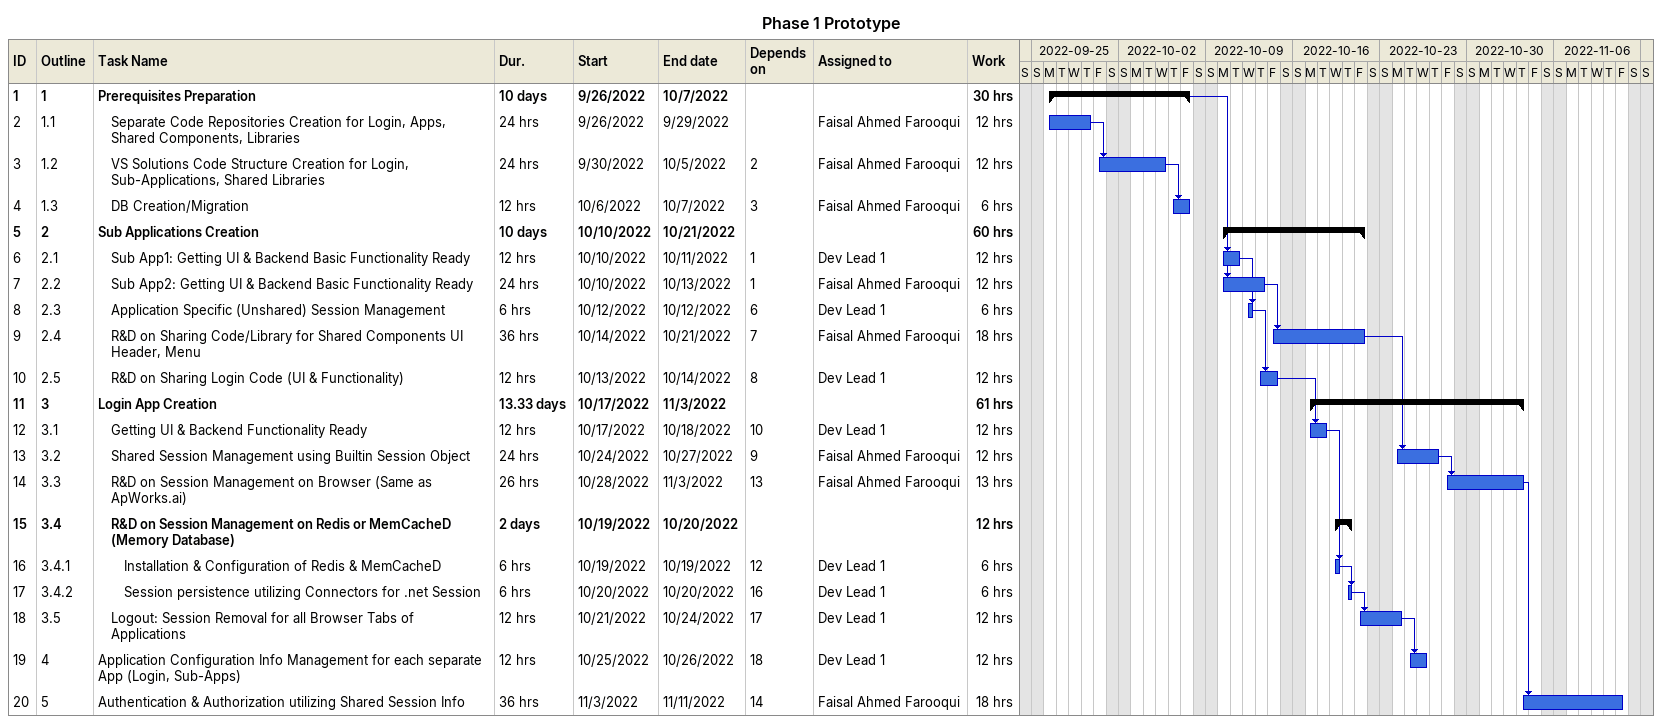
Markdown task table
Phase 1 Prototype

| ID | WBS | Task | Duration | Start | Finish | Predecessors | Resources | Work (h) |
|---|---|---|---|---|---|---|---|---|
| 1 | 1 | **Prerequisites Preparation** | 10d | 2022-09-26 | 2022-10-07 |  |  | 30 |
| 2 | 1.1 | Separate Code Repositories Creation for Login, Apps, Shared Components, Libraries | 24h | 2022-09-26 | 2022-09-29 |  | Faisal Ahmed Farooqui | 12 |
| 3 | 1.2 | VS Solutions Code Structure Creation for Login, Sub-Applications, Shared Libraries | 24h | 2022-09-30 | 2022-10-05 | 2 | Faisal Ahmed Farooqui | 12 |
| 4 | 1.3 | DB Creation/Migration | 12h | 2022-10-06 | 2022-10-07 | 3 | Faisal Ahmed Farooqui | 6 |
| 5 | 2 | **Sub Applications Creation** | 10d | 2022-10-10 | 2022-10-21 |  |  | 60 |
| 6 | 2.1 | Sub App1: Getting UI & Backend Basic Functionality Ready | 12h | 2022-10-10 | 2022-10-11 | 1 | Dev Lead 1 | 12 |
| 7 | 2.2 | Sub App2: Getting UI & Backend Basic Functionality Ready | 24h | 2022-10-10 | 2022-10-13 | 1 | Faisal Ahmed Farooqui | 12 |
| 8 | 2.3 | Application Specific (Unshared) Session Management | 6h | 2022-10-12 | 2022-10-12 | 6 | Dev Lead 1 | 6 |
| 9 | 2.4 | R&D on Sharing Code/Library for Shared Components UI Header, Menu | 36h | 2022-10-14 | 2022-10-21 | 7 | Faisal Ahmed Farooqui | 18 |
| 10 | 2.5 | R&D on Sharing Login Code (UI & Functionality) | 12h | 2022-10-13 | 2022-10-14 | 8 | Dev Lead 1 | 12 |
| 11 | 3 | **Login App Creation** | 13.33d | 2022-10-17 | 2022-11-03 |  |  | 61 |
| 12 | 3.1 | Getting UI & Backend Functionality Ready | 12h | 2022-10-17 | 2022-10-18 | 10 | Dev Lead 1 | 12 |
| 13 | 3.2 | Shared Session Management using Builtin Session Object | 24h | 2022-10-24 | 2022-10-27 | 9 | Faisal Ahmed Farooqui | 12 |
| 14 | 3.3 | R&D on Session Management on Browser (Same as ApWorks.ai) | 26h | 2022-10-28 | 2022-11-03 | 13 | Faisal Ahmed Farooqui | 13 |
| 15 | 3.4 | **R&D on Session Management on Redis or MemCacheD (Memory Database)** | 2d | 2022-10-19 | 2022-10-20 |  |  | 12 |
| 16 | 3.4.1 | Installation & Configuration of Redis & MemCacheD | 6h | 2022-10-19 | 2022-10-19 | 12 | Dev Lead 1 | 6 |
| 17 | 3.4.2 | Session persistence utilizing Connectors for .net Session | 6h | 2022-10-20 | 2022-10-20 | 16 | Dev Lead 1 | 6 |
| 18 | 3.5 | Logout: Session Removal for all Browser Tabs of Applications | 12h | 2022-10-21 | 2022-10-24 | 17 | Dev Lead 1 | 12 |
| 19 | 4 | Application Configuration Info Management for each separate App (Login, Sub-Apps) | 12h | 2022-10-25 | 2022-10-26 | 18 | Dev Lead 1 | 12 |
| 20 | 5 | Authentication & Authorization utilizing Shared Session Info | 36h | 2022-11-03 | 2022-11-11 | 14 | Faisal Ahmed Farooqui | 18 |
